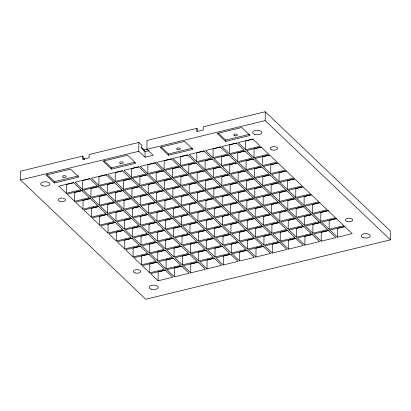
<?xml version="1.0" encoding="UTF-8"?>
<svg xmlns="http://www.w3.org/2000/svg" width="411" height="411" viewBox="0 0 411 411"><rect width="100%" height="100%" fill="white"/><g stroke="black" fill="none" stroke-linecap="round" stroke-linejoin="round"><path stroke-width="0.62" d="M82.585 156.113L82.56 159.314L89.084 157.732L89.105 154.526L138.846 142.447L138.784 151.263L145.047 157.223L153.2 155.245L146.938 149.28L146.999 140.47L196.741 128.391L196.72 131.597L203.245 130.01L203.265 126.809L265.239 111.756L390.45 231.028L390.388 239.839L145.761 299.244L20.55 179.972L20.612 171.161L82.585 156.113L83.541 157.028L83.531 158.625L84.317 159.376M54.401 182.977L46.058 175.024L70.517 169.085L78.866 177.038L54.401 182.977L54.411 181.693L46.993 174.629M66.279 193.314L58.768 186.157L73.446 182.592L80.957 189.748L66.279 193.314L66.341 184.503L73.682 182.72M74.627 201.267L67.116 194.11L81.794 190.545L89.305 197.701L74.627 201.267L74.689 192.451L82.637 190.524M82.585 189.353L75.074 182.196L89.752 178.636L97.263 185.793L82.585 189.353L82.647 180.542L89.988 178.759M82.976 209.22L75.46 202.063L90.137 198.498L97.654 205.654L82.976 209.22L83.037 200.404L90.374 198.621M90.934 197.306L83.423 190.149L98.101 186.584L105.612 193.74L90.934 197.306L90.995 188.495L98.337 186.712M91.324 217.167L83.808 210.011L98.486 206.45L106.002 213.607L91.324 217.167L91.386 208.356L98.722 206.574M98.897 185.397L91.386 178.24L106.059 174.675L113.575 181.832L98.897 185.397L98.959 176.581L106.906 174.649M99.282 205.259L91.771 198.102L106.449 194.537L113.96 201.693L99.282 205.259L99.344 196.443L106.685 194.66M99.668 225.12L92.156 217.964L106.834 214.398L114.345 221.555L99.668 225.12L99.729 216.309L107.682 214.378M107.245 193.345L99.729 186.188L114.407 182.628L121.923 189.779L107.245 193.345L107.307 184.534L114.643 182.751M107.631 213.206L100.12 206.055L114.797 202.489L122.308 209.646L107.631 213.206L107.692 204.395L115.029 202.613M108.016 233.073L100.505 225.916L115.183 222.351L122.694 229.508L108.016 233.073L108.078 224.257L115.419 222.474M111.484 169.116L103.135 161.163L127.6 155.224L135.943 163.177L111.484 169.116L111.494 167.837L104.07 160.768M115.203 181.436L107.692 174.279L122.37 170.714L129.881 177.871L115.203 181.436L115.265 172.62L122.606 170.837M115.594 201.298L108.078 194.141L122.755 190.576L130.266 197.732L115.594 201.298L115.65 192.487L123.603 190.555M115.979 221.159L108.463 214.003L123.141 210.437L130.657 217.594L115.979 221.159L116.041 212.348L123.377 210.566M116.364 241.021L108.853 233.864L123.531 230.304L131.042 237.46L116.364 241.021L116.426 232.21L123.768 230.427M123.552 189.384L116.041 182.227L130.719 178.667L138.23 185.823L123.552 189.384L123.613 180.573L131.566 178.641M123.937 209.25L116.426 202.094L131.104 198.528L138.615 205.685L123.937 209.25L123.999 200.434L131.34 198.652M124.328 229.112L116.811 221.955L131.489 218.39L139.005 225.547L124.328 229.112L124.389 220.296L131.726 218.518M124.713 248.974L117.202 241.817L131.88 238.252L139.391 245.408L124.713 248.974L124.774 240.163L132.722 238.231M131.515 177.475L123.999 170.318L138.677 166.753L146.193 173.91L131.515 177.475L131.577 168.659L138.913 166.881M131.9 197.337L124.389 190.18L139.062 186.615L146.578 193.771L131.9 197.337L131.962 188.526L139.298 186.743M132.285 217.198L124.774 210.042L139.452 206.481L146.963 213.638L132.285 217.198L132.347 208.387L139.689 206.605M132.671 237.065L125.16 229.908L139.838 226.343L147.349 233.499L132.671 237.065L132.732 228.249L140.074 226.466M133.061 256.926L125.545 249.77L140.223 246.204L147.739 253.361L133.061 256.926L133.123 248.11L141.071 246.184M139.858 185.428L132.347 178.271L147.025 174.706L154.536 181.862L139.858 185.428L139.92 176.612L147.261 174.829M140.249 205.289L132.732 198.133L147.41 194.567L154.926 201.724L140.249 205.289L140.31 196.473L148.258 194.547M140.634 225.151L133.123 217.994L147.801 214.429L155.312 221.586L140.634 225.151L140.696 216.34L148.032 214.557M141.019 245.013L133.508 237.856L148.186 234.296L155.697 241.452L141.019 245.013L141.081 236.202L148.422 234.419M141.41 264.874L133.894 257.723L148.571 254.157L156.088 261.314L141.41 264.874L141.471 256.063L149.419 254.132M144.102 151.181L144.112 149.902L141.482 147.395M145.047 157.223L145.083 151.618L141.744 148.438L141.769 145.232L138.846 142.447M147.821 173.514L140.31 166.357L154.988 162.792L162.499 169.949L147.821 173.514L147.883 164.703L155.831 162.771M148.207 193.376L140.696 186.219L155.373 182.659L162.884 189.815L148.207 193.376L148.268 184.565L156.221 182.633M148.597 213.242L141.081 206.086L155.759 202.52L163.27 209.677L148.597 213.242L148.659 204.426L156.606 202.495M148.982 233.104L141.466 225.947L156.144 222.382L163.66 229.538L148.982 233.104L149.044 224.288L156.38 222.505M149.368 252.965L141.857 245.809L156.534 242.243L164.046 249.4L149.368 252.965L149.429 244.155L157.382 242.223M149.753 272.827L142.242 265.67L156.92 262.105L164.431 269.262L149.753 272.827L149.815 264.016L157.767 262.084M156.17 181.467L148.654 174.31L163.331 170.745L170.848 177.901L156.17 181.467L156.231 172.651L164.179 170.724M156.555 201.328L149.044 194.172L163.722 190.606L171.233 197.763L156.555 201.328L156.617 192.518L163.958 190.735M156.94 221.19L149.429 214.033L164.107 210.473L171.618 217.625L156.94 221.19L157.002 212.379L164.343 210.596M157.331 241.052L149.815 233.895L164.492 230.335L172.009 237.491L157.331 241.052L157.392 232.241L164.729 230.458M157.716 260.918L150.205 253.762L164.883 250.196L172.394 257.353L157.716 260.918L157.778 252.102L165.725 250.171M158.101 280.78L150.59 273.623L165.268 270.058L172.779 277.214L158.101 280.78L158.163 271.964L166.116 270.037M164.128 169.553L156.617 162.396L171.295 158.836L178.806 165.993L164.128 169.553L164.189 160.742L172.142 158.81M164.518 189.414L157.002 182.263L171.68 178.698L179.196 185.854L164.518 189.414L164.58 180.604L171.916 178.821M164.903 209.281L157.392 202.125L172.07 198.559L179.581 205.716L164.903 209.281L164.965 200.465L172.301 198.683M165.289 229.143L157.778 221.986L172.456 218.421L179.967 225.577L165.289 229.143L165.35 220.332L173.303 218.4M165.679 249.004L158.163 241.848L172.841 238.282L180.352 245.439L165.679 249.004L165.736 240.194L173.077 238.411M166.065 268.866L158.548 261.709L173.226 258.149L180.742 265.306L166.065 268.866L166.126 260.055L173.463 258.272M168.561 155.255L160.213 147.308L184.678 141.363L193.026 149.316L168.561 155.255L168.572 153.976L161.153 146.907M172.476 177.506L164.965 170.349L179.643 166.784L187.154 173.94L172.476 177.506L172.538 168.695L180.491 166.763M172.861 197.367L165.35 190.211L180.028 186.651L187.539 193.802L172.861 197.367L172.923 188.557L180.265 186.774M173.252 217.229L165.736 210.072L180.414 206.512L187.93 213.669L173.252 217.229L173.314 208.418L181.261 206.486M173.637 237.096L166.126 229.939L180.804 226.374L188.315 233.53L173.637 237.096L173.699 228.28L181.652 226.348M174.023 256.957L166.512 249.801L181.189 246.235L188.7 253.392L174.023 256.957L174.084 248.141L181.426 246.364M174.413 276.819L166.897 269.662L181.575 266.097L189.091 273.253L174.413 276.819L174.475 268.008L182.422 266.076M180.439 165.592L172.923 158.441L187.601 154.875L195.117 162.032L180.439 165.592L180.501 156.781L187.837 154.998M180.825 185.459L173.314 178.302L187.991 174.737L195.502 181.893L180.825 185.459L180.886 176.643L188.223 174.86M181.21 205.32L173.699 198.164L188.377 194.598L195.888 201.755L181.21 205.32L181.272 196.504L188.613 194.727M181.6 225.182L174.084 218.025L188.762 214.46L196.278 221.616L181.6 225.182L181.662 216.371L188.998 214.588M181.986 245.043L174.475 237.887L189.147 234.327L196.664 241.483L181.986 245.043L182.047 236.233L189.384 234.45M182.371 264.91L174.86 257.754L189.538 254.188L197.049 261.345L182.371 264.91L182.433 256.094L190.385 254.162M188.788 173.545L181.272 166.388L195.949 162.828L203.46 169.979L188.788 173.545L188.849 164.734L196.186 162.951M189.173 193.406L181.657 186.25L196.335 182.69L203.851 189.846L189.173 193.406L189.235 184.596L197.182 182.664M189.558 213.273L182.047 206.117L196.725 202.551L204.236 209.708L189.558 213.273L189.62 204.457L196.961 202.674M189.944 233.135L182.433 225.978L197.11 222.413L204.621 229.569L189.944 233.135L190.005 224.319L197.347 222.541M190.334 252.996L182.818 245.84L197.496 242.274L205.012 249.431L190.334 252.996L190.396 244.185L198.343 242.254M190.719 272.858L183.208 265.701L197.886 262.141L205.397 269.292L190.719 272.858L190.781 264.047L198.117 262.264M196.746 161.636L189.235 154.479L203.913 150.914L211.424 158.071L196.746 161.636L196.807 152.82L204.149 151.037M197.131 181.498L189.62 174.341L204.298 170.776L211.809 177.932L197.131 181.498L197.193 172.682L205.146 170.755M197.691 130.909L197.701 129.306L196.741 128.391M197.521 201.359L190.005 194.203L204.683 190.637L212.199 197.794L197.521 201.359L197.583 192.548L205.531 190.617M197.907 221.221L190.396 214.064L205.074 210.504L212.585 217.66L197.907 221.221L197.968 212.41L205.305 210.627M198.292 241.082L190.781 233.931L205.459 230.365L212.97 237.522L198.292 241.082L198.354 232.272L206.307 230.34M198.683 260.949L191.166 253.793L205.844 250.227L213.355 257.384L198.683 260.949L198.744 252.133L206.692 250.207M205.094 169.584L197.583 162.427L212.256 158.867L219.772 166.023L205.094 169.584L205.156 160.773L212.492 158.99M205.479 189.45L197.968 182.294L212.646 178.728L220.157 185.885L205.479 189.45L205.541 180.635L212.883 178.852M205.865 209.312L198.354 202.155L213.032 198.59L220.543 205.747L205.865 209.312L205.926 200.496L213.268 198.719M206.255 229.174L198.739 222.017L213.417 218.452L220.933 225.608L206.255 229.174L206.317 220.363L213.653 218.58M206.641 249.035L199.13 241.879L213.807 238.318L221.318 245.47L206.641 249.035L206.702 240.224L214.044 238.442M207.026 268.897L199.515 261.74L214.193 258.18L221.704 265.336L207.026 268.897L207.087 260.086L214.429 258.303M213.052 157.675L205.541 150.518L220.219 146.953L227.73 154.11L213.052 157.675L213.114 148.859L221.067 146.933M213.443 177.537L205.926 170.38L220.604 166.815L228.12 173.971L213.443 177.537L213.504 168.726L220.841 166.943M213.828 197.398L206.317 190.242L220.995 186.681L228.506 193.838L213.828 197.398L213.89 188.587L221.226 186.805M214.213 217.26L206.702 210.108L221.38 206.543L228.891 213.699L214.213 217.26L214.275 208.449L222.228 206.517M214.604 237.126L207.087 229.97L221.765 226.404L229.281 233.561L214.604 237.126L214.665 228.311L222.002 226.528M214.989 256.988L207.478 249.831L222.151 246.266L229.667 253.423L214.989 256.988L215.051 248.172L222.387 246.395M221.401 165.628L213.89 158.471L228.567 154.906L236.078 162.062L221.401 165.628L221.462 156.812L229.415 154.88M221.791 185.489L214.275 178.333L228.953 174.767L236.464 181.924L221.791 185.489L221.853 176.673L229.189 174.891M222.176 205.351L214.665 198.194L229.338 194.629L236.854 201.786L222.176 205.351L222.238 196.54L230.186 194.609M222.562 225.213L215.051 218.056L229.728 214.496L237.239 221.647L222.562 225.213L222.623 216.402L230.576 214.47M222.947 245.074L215.436 237.918L230.114 234.357L237.625 241.514L222.947 245.074L223.009 236.263L230.35 234.481M223.337 264.941L215.821 257.784L230.499 254.219L238.015 261.375L223.337 264.941L223.399 256.125L231.347 254.193M225.639 141.394L217.296 133.447L241.755 127.508L250.104 135.455L225.639 141.394L225.649 140.115L218.231 133.046M229.364 153.714L221.848 146.557L236.525 142.992L244.042 150.149L229.364 153.714L229.425 144.903L236.762 143.12M229.749 173.576L222.238 166.419L236.916 162.859L244.427 170.015L229.749 173.576L229.811 164.765L237.152 162.982M230.134 193.437L222.623 186.286L237.301 182.72L244.812 189.877L230.134 193.437L230.196 184.626L237.537 182.844M230.525 213.304L223.009 206.147L237.686 202.582L245.203 209.738L230.525 213.304L230.586 204.488L237.923 202.705M230.91 233.165L223.399 226.009L238.077 222.443L245.588 229.6L230.91 233.165L230.972 224.349L238.308 222.572M231.295 253.027L223.784 245.87L238.462 242.305L245.973 249.462L231.295 253.027L231.357 244.216L238.699 242.433M237.712 161.667L230.196 154.51L244.874 150.945L252.39 158.101L237.712 161.667L237.774 152.851L245.11 151.068M238.097 181.528L230.586 174.372L245.264 170.806L252.775 177.963L238.097 181.528L238.159 172.718L246.107 170.786M238.483 201.39L230.972 194.233L245.65 190.668L253.161 197.825L238.483 201.39L238.544 192.579L245.886 190.796M238.873 221.252L231.357 214.095L246.035 210.535L253.546 217.691L238.873 221.252L238.93 212.441L246.271 210.658M239.259 241.118L231.742 233.962L246.42 230.396L253.936 237.553L239.259 241.118L239.32 232.302L247.268 230.371M239.644 260.98L232.133 253.823L246.811 250.258L254.322 257.414L239.644 260.98L239.705 252.164L247.047 250.386M245.67 149.753L238.159 142.596L252.837 139.036L260.348 146.188L245.67 149.753L245.732 140.942L253.073 139.159M246.055 169.615L238.544 162.463L253.222 158.898L260.733 166.054L246.055 169.615L246.117 160.804L254.07 158.872M246.446 189.481L238.93 182.325L253.608 178.759L261.124 185.916L246.446 189.481L246.508 180.665L254.455 178.734M246.831 209.343L239.32 202.186L253.998 198.621L261.509 205.777L246.831 209.343L246.893 200.527L254.234 198.749M247.217 229.204L239.705 222.048L254.383 218.482L261.894 225.639L247.217 229.204L247.278 220.394L255.231 218.462M247.607 249.066L240.091 241.909L254.769 238.349L262.285 245.506L247.607 249.066L247.669 240.255L255.005 238.472M254.019 157.706L246.508 150.549L261.185 146.984L268.696 154.14L254.019 157.706L254.08 148.895L261.417 147.112M254.404 177.567L246.893 170.411L261.571 166.845L269.082 174.002L254.404 177.567L254.466 168.757L261.807 166.974M254.794 197.429L247.278 190.272L261.956 186.712L269.472 193.869L254.794 197.429L254.856 188.618L262.192 186.835M255.18 217.296L247.669 210.139L262.341 206.574L269.857 213.73L255.18 217.296L255.241 208.48L262.578 206.697M255.565 237.157L248.054 230.001L262.732 226.435L270.243 233.592L255.565 237.157L255.627 228.341L262.968 226.559M255.95 257.019L248.439 249.862L263.117 246.297L270.628 253.453L255.95 257.019L256.012 248.208L263.353 246.425M262.367 165.659L254.851 158.502L269.529 154.937L277.045 162.093L262.367 165.659L262.429 156.843L269.765 155.06M262.752 185.52L255.241 178.364L269.919 174.798L277.43 181.955L262.752 185.52L262.814 176.704L270.155 174.927M263.138 205.382L255.627 198.225L270.304 194.66L277.815 201.816L263.138 205.382L263.199 196.571L271.152 194.639M263.528 225.243L256.012 218.087L270.69 214.527L278.206 221.683L263.528 225.243L263.59 216.433L270.926 214.65M263.913 245.105L256.402 237.954L271.08 234.388L278.591 241.545L263.913 245.105L263.975 236.294L271.311 234.511M390.388 239.839L265.177 120.572L265.239 111.756M270.715 173.606L263.199 166.45L277.877 162.89L285.393 170.046L270.715 173.606L270.777 164.796L278.113 163.013M271.101 193.473L263.59 186.317L278.268 182.751L285.779 189.908L271.101 193.473L271.162 184.657L279.11 182.725M271.486 213.335L263.975 206.178L278.653 202.613L286.164 209.769L271.486 213.335L271.548 204.519L279.501 202.592M271.877 233.196L264.36 226.04L279.038 222.474L286.549 229.631L271.877 233.196L271.938 224.385L279.275 222.603M272.262 253.058L264.751 245.901L279.423 242.341L286.94 249.492L272.262 253.058L272.323 244.247L280.271 242.315M279.064 181.559L271.548 174.403L286.226 170.837L293.737 177.994L279.064 181.559L279.12 172.748L286.462 170.966M279.449 201.421L271.933 194.264L286.611 190.704L294.127 197.861L279.449 201.421L279.511 192.61L286.847 190.827M279.834 221.282L272.323 214.131L287.001 210.566L294.512 217.722L279.834 221.282L279.896 212.472L287.238 210.689M280.22 241.149L272.709 233.993L287.387 230.427L294.898 237.584L280.22 241.149L280.281 232.333L287.623 230.55M287.407 189.512L279.896 182.356L294.574 178.79L302.085 185.947L287.407 189.512L287.469 180.696L294.81 178.913M287.798 209.374L280.281 202.217L294.959 198.652L302.475 205.808L287.798 209.374L287.859 200.563L295.196 198.78M288.183 229.235L280.672 222.079L295.35 218.513L302.861 225.67L288.183 229.235L288.245 220.424L295.581 218.642M288.568 249.097L281.057 241.94L295.735 238.38L303.246 245.537L288.568 249.097L288.63 240.286L295.971 238.503M295.756 197.46L288.245 190.303L302.922 186.743L310.433 193.9L295.756 197.46L295.817 188.649L303.159 186.866M296.141 217.327L288.63 210.17L303.308 206.605L310.819 213.761L296.141 217.327L296.203 208.511L304.155 206.579M296.531 237.188L289.015 230.032L303.693 226.466L311.209 233.623L296.531 237.188L296.593 228.372L303.929 226.595M304.104 205.413L296.593 198.256L311.271 194.691L318.782 201.847L304.104 205.413L304.166 196.602L311.502 194.819M304.489 225.274L296.978 218.118L311.656 214.557L319.167 221.714L304.489 225.274L304.551 216.463L311.892 214.681M304.88 245.141L297.364 237.984L312.041 234.419L319.558 241.576L304.88 245.141L304.941 236.325L312.278 234.542M312.452 213.366L304.936 206.209L319.614 202.644L327.13 209.8L312.452 213.366L312.514 204.55L319.85 202.772M312.838 233.227L305.327 226.071L320.005 222.505L327.516 229.662L312.838 233.227L312.899 224.416L320.852 222.485M320.801 221.318L313.285 214.162L327.963 210.596L335.479 217.753L320.801 221.318L320.863 212.502L328.81 210.571M321.186 241.18L313.675 234.023L328.353 230.458L335.864 237.615L321.186 241.18L321.248 232.364L329.196 230.437M329.144 229.266L321.633 222.11L336.311 218.549L343.822 225.701L329.144 229.266L329.206 220.455L336.547 218.673M337.493 237.219L329.982 230.062L344.659 226.497L352.17 233.654L337.493 237.219L337.554 228.408L344.896 226.625M83.978 159.268L84.995 159.016M144.112 149.902L147.112 149.172M20.55 179.972L138.784 151.263M146.938 149.28L265.177 120.572M145.083 151.618L149.162 150.626M54.411 181.693L78.265 175.903M111.494 167.837L134.731 162.191M168.572 153.976L192.42 148.181M225.649 140.115L249.503 134.325M63.356 177.28A1.834 0.889 0.4 0 0 66.176 176.591A1.834 0.889 0.4 0 0 63.515 175.744A1.834 0.889 0.4 0 0 63.356 177.28M177.511 149.558A1.834 0.889 0.4 0 0 180.337 148.874A1.834 0.889 0.4 0 0 177.67 148.022A1.834 0.889 0.4 0 0 177.511 149.558M234.589 135.697A1.834 0.889 0.4 0 0 237.414 135.014A1.834 0.889 0.4 0 0 234.753 134.161A1.834 0.889 0.4 0 0 234.589 135.697M120.433 163.419A1.834 0.889 0.4 0 0 123.259 162.735A1.834 0.889 0.4 0 0 120.593 161.883A1.834 0.889 0.4 0 0 120.433 163.419M151.238 289.18A4.583 2.219 0.4 0 0 158.297 287.469A4.583 2.219 0.4 0 0 151.638 285.342A4.583 2.219 0.4 0 0 151.238 289.18M363.247 237.702A4.583 2.219 0.4 0 0 370.306 235.986A4.583 2.219 0.4 0 0 363.648 233.864A4.583 2.219 0.4 0 0 363.247 237.702M254.728 134.335A4.583 2.219 0.4 0 0 261.786 132.619A4.583 2.219 0.4 0 0 255.128 130.493A4.583 2.219 0.4 0 0 254.728 134.335M135.039 272.909A3.663 1.778 0.4 0 0 140.69 271.537A3.663 1.778 0.4 0 0 135.358 269.837A3.663 1.778 0.4 0 0 135.039 272.909M347.048 221.426A3.663 1.778 0.4 0 0 352.695 220.055A3.663 1.778 0.4 0 0 347.367 218.359A3.663 1.778 0.4 0 0 347.048 221.426M271.918 149.866A3.663 1.778 0.4 0 0 277.569 148.494A3.663 1.778 0.4 0 0 272.241 146.794A3.663 1.778 0.4 0 0 271.918 149.866M42.718 185.813A4.583 2.219 0.4 0 0 49.782 184.102A4.583 2.219 0.4 0 0 43.119 181.975A4.583 2.219 0.4 0 0 42.718 185.813M59.914 201.349A3.663 1.778 0.4 0 0 65.56 199.977A3.663 1.778 0.4 0 0 60.232 198.277A3.663 1.778 0.4 0 0 59.914 201.349"/></g></svg>
